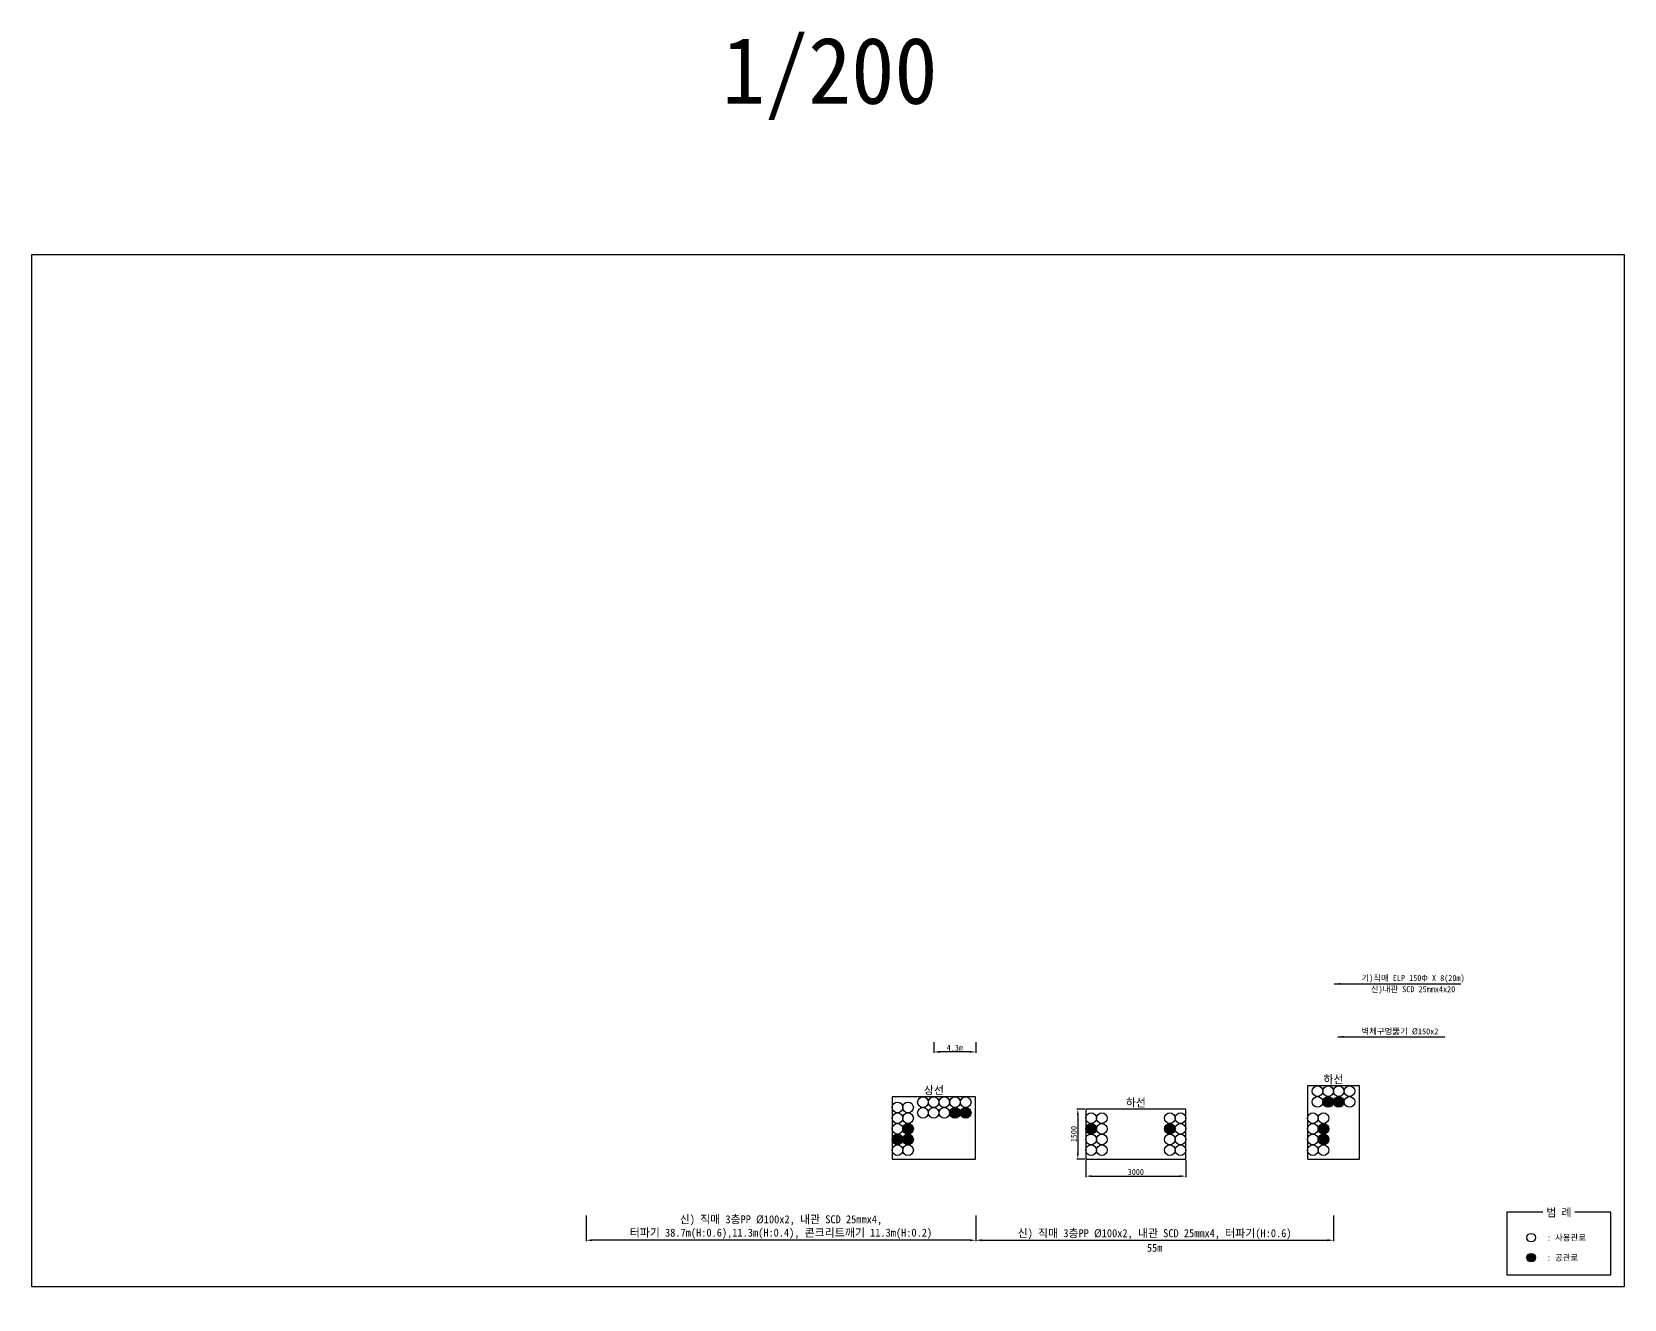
# Model space of a CAD drawing. Extents: x -179 to 159, y -6 to 158.
# Drawn here: x -178.5 to -19.3, y -5.6 to 121.1 of the extents above; entities that cross this region are included whole.
import ezdxf
from ezdxf.enums import TextEntityAlignment as Align

# ---------------------------------------------------------------- set-up
doc = ezdxf.new("R2010")
doc.units = 0
doc.header["$MEASUREMENT"] = 0
doc.layers.get('Defpoints').update_dxf_attribs({"linetype": 'CONTINUOUS'})
doc.layers.add('TX-PAPR', color=2, linetype='CONTINUOUS', plot=False)
for name, color, linetype in [('TZ-DIMS', 1, 'CONTINUOUS'), ('TZ-LEAL', 1, 'CONTINUOUS'), ('TZ-LEAT', 3, 'CONTINUOUS'), ('TZ-LINE', 7, 'CONTINUOUS'), ('TZ-TEX2', 3, 'CONTINUOUS'), ('TZ-TEXT', 6, 'CONTINUOUS')]:
    doc.layers.add(name, color=color, linetype=linetype)
doc.styles.get("Standard").update_dxf_attribs({"font": 'GulimChe.ttf'})
doc.dimstyles.new('D200', dxfattribs={"dimscale": 0.2, "dimtxt": 3, "dimasz": 3, "dimexe": 0.5, "dimexo": 0.5, "dimgap": 0.5, "dimtad": 1, "dimdec": 0, "dimzin": 1, "dimdsep": 46, "dimlunit": 6, "dimtxsty": 'Standard', "dimcen": 1, "dimclrd": 1, "dimclre": 1, "dimclrt": 3, "dimadec": 0, "dimazin": 0, "dimtfac": 1, "dimtdec": 0, "dimtix": 1, "dimtmove": 2, "dimatfit": 3, "dimfxl": 0, "dimtvp": 2, "dimlwd": -1, "dimlwe": -1, "dimarcsym": 0})

# ---------------------------------------------------------------- blocks, each defined once
blk = doc.blocks.new('*D8')
at = {"layer": 'Defpoints', "color": 0, "ltscale": 2}
for p in [(-73.17, 13.35), (-73.97, 8.35), (-73.17, 8.35)]:
    blk.add_point(p, dxfattribs=at)
at = {"layer": 'TZ-DIMS', "color": 1, "ltscale": 2}
for p, q in [((-73.27, 13.35), (-74.07, 13.35)), ((-73.97, 12.75), (-73.97, 8.95)), ((-73.27, 8.35), (-74.07, 8.35))]:
    blk.add_line(p, q, dxfattribs=at)
for points in [[(-74.07, 12.75), (-73.87, 12.75), (-73.97, 13.35)], [(-74.07, 8.95), (-73.87, 8.95), (-73.97, 8.35)]]:
    blk.add_solid(points, dxfattribs=at)
at = {"layer": 'TZ-DIMS', "color": 3, "ltscale": 2, "insert": (-74.37, 10.85), "char_height": 0.6, "attachment_point": 5, "rotation": 90}
blk.add_mtext('1500', dxfattribs=at)
blk = doc.blocks.new('*D9')
at = {"layer": 'Defpoints', "color": 0, "ltscale": 2}
for p in [(-73.17, 8.35), (-63.17, 8.35), (-63.17, 6.65)]:
    blk.add_point(p, dxfattribs=at)
at = {"layer": 'TZ-DIMS', "color": 1, "ltscale": 2}
for p, q in [((-73.17, 8.25), (-73.17, 6.55)), ((-63.17, 8.25), (-63.17, 6.55)), ((-72.57, 6.65), (-63.77, 6.65))]:
    blk.add_line(p, q, dxfattribs=at)
for points in [[(-72.57, 6.75), (-72.57, 6.55), (-73.17, 6.65)], [(-63.77, 6.75), (-63.77, 6.55), (-63.17, 6.65)]]:
    blk.add_solid(points, dxfattribs=at)
at = {"layer": 'TZ-DIMS', "color": 3, "ltscale": 2, "insert": (-68.17, 7.06), "char_height": 0.6, "attachment_point": 5}
blk.add_mtext('3000', dxfattribs=at)
blk = doc.blocks.new('*D10')
at = {"layer": 'Defpoints', "color": 0, "ltscale": 2}
for p in [(-88.36, 20.15), (-84.16, 20.15), (-88.36, 19.07)]:
    blk.add_point(p, dxfattribs=at)
at = {"layer": 'TZ-DIMS', "color": 1, "ltscale": 2}
for p, q in [((-88.36, 20.05), (-88.36, 18.97)), ((-84.16, 20.05), (-84.16, 18.97)), ((-84.76, 19.07), (-87.76, 19.07))]:
    blk.add_line(p, q, dxfattribs=at)
for points in [[(-87.76, 19.17), (-87.76, 18.97), (-88.36, 19.07)], [(-84.76, 19.17), (-84.76, 18.97), (-84.16, 19.07)]]:
    blk.add_solid(points, dxfattribs=at)
at = {"layer": 'TZ-DIMS', "color": 3, "ltscale": 2, "insert": (-86.26, 19.48), "char_height": 0.6, "width": 0.3945, "attachment_point": 5}
blk.add_mtext('4.3m', dxfattribs=at)
blk = doc.blocks.new('*D11')
at = {"layer": 'Defpoints', "color": 0, "ltscale": 2}
for p in [(-84.16, 2.82), (-48.41, 2.82), (-48.41, 0.24)]:
    blk.add_point(p, dxfattribs=at)
at = {"layer": 'TZ-TEXT', "color": 1, "ltscale": 2}
for p, q in [((-84.16, 2.72), (-84.16, 0.14)), ((-48.41, 2.72), (-48.41, 0.14)), ((-83.56, 0.24), (-49.01, 0.24))]:
    blk.add_line(p, q, dxfattribs=at)
for points in [[(-83.56, 0.34), (-83.56, 0.14), (-84.16, 0.24)], [(-49.01, 0.34), (-49.01, 0.14), (-48.41, 0.24)]]:
    blk.add_solid(points, dxfattribs=at)
at = {"layer": 'TZ-TEXT', "color": 3, "ltscale": 2, "insert": (-66.29, 0.84), "char_height": 0.8, "attachment_point": 5}
blk.add_mtext('{\\C6;신) 직매 3층PP Ø100x2, 내관 SCD 25mmx4, 터파기(H:0.6)}', dxfattribs=at)
blk = doc.blocks.new('*D12')
at = {"layer": 'Defpoints', "color": 0, "ltscale": 2}
for p in [(-123.13, 2.82), (-84.16, 2.82), (-123.13, 0.24)]:
    blk.add_point(p, dxfattribs=at)
at = {"layer": 'TZ-TEXT', "color": 1, "ltscale": 2}
for p, q in [((-123.13, 2.72), (-123.13, 0.14)), ((-84.16, 2.72), (-84.16, 0.14)), ((-84.76, 0.24), (-122.53, 0.24))]:
    blk.add_line(p, q, dxfattribs=at)
for points in [[(-122.53, 0.34), (-122.53, 0.14), (-123.13, 0.24)], [(-84.76, 0.34), (-84.76, 0.14), (-84.16, 0.24)]]:
    blk.add_solid(points, dxfattribs=at)
at = {"layer": 'TZ-TEXT', "color": 3, "ltscale": 2, "insert": (-103.65, 1.56), "char_height": 0.8, "attachment_point": 5}
blk.add_mtext('{\\C6;신) 직매 3층PP Ø100x2, 내관 SCD 25mmx4,\\P터파기 38.7m(H:0.6),11.3m(H:0.4), 콘크리트깨기 11.3m(H:0.2)}', dxfattribs=at)

msp = doc.modelspace()

# ---------------------------------------------------------------- hatches: boundary and pattern name
at = {"layer": 'TZ-LINE', "ltscale": 2}
h = msp.add_hatch(color=256, dxfattribs=at)
h.dxf.hatch_style = 1
h.paths.add_polyline_path([(-49.48, 14.07, 1), (-48.41, 14.07, 1)])
h = msp.add_hatch(color=256, dxfattribs=at)
h.dxf.hatch_style = 1
h.paths.add_polyline_path([(-48.41, 14.07, 1), (-47.34, 14.07, 1)])
h = msp.add_hatch(color=256, dxfattribs=at)
h.dxf.hatch_style = 1
h.paths.add_polyline_path([(-86.78, 12.98, 1), (-85.71, 12.98, 1)])
h = msp.add_hatch(color=256, dxfattribs=at)
h.dxf.hatch_style = 1
h.paths.add_polyline_path([(-85.71, 12.98, 1), (-84.65, 12.98, 1)])
h = msp.add_hatch(color=256, dxfattribs=at)
h.dxf.hatch_style = 1
h.paths.add_polyline_path([(-91.47, 11.38, 1), (-90.4, 11.38, 1)])
h = msp.add_hatch(color=256, dxfattribs=at)
h.dxf.hatch_style = 1
h.paths.add_polyline_path([(-73.17, 11.38, 1), (-72.1, 11.38, 1)])
h = msp.add_hatch(color=256, dxfattribs=at)
h.dxf.hatch_style = 1
h.paths.add_polyline_path([(-65.3, 11.38, 1), (-64.24, 11.38, 1)])
h = msp.add_hatch(color=256, dxfattribs=at)
h.dxf.hatch_style = 1
h.paths.add_polyline_path([(-49.94, 11.38, 1), (-48.87, 11.38, 1)])
h = msp.add_hatch(color=256, dxfattribs=at)
h.dxf.hatch_style = 1
h.paths.add_polyline_path([(-92.54, 10.32, 1), (-91.47, 10.32, 1)])
h = msp.add_hatch(color=256, dxfattribs=at)
h.dxf.hatch_style = 1
h.paths.add_polyline_path([(-91.47, 10.32, 1), (-90.4, 10.32, 1)])
h = msp.add_hatch(color=256, dxfattribs=at)
h.dxf.hatch_style = 1
h.paths.add_polyline_path([(-49.94, 10.32, 1), (-48.87, 10.32, 1)])
h = msp.add_hatch(color=256, dxfattribs=at)
h.dxf.hatch_style = 1
h.paths.add_polyline_path([(-29.07, -1.5, 1), (-28.22, -1.5, 1)])

# ---------------------------------------------------------------- linework, layer by layer
at = {"layer": 'TX-PAPR'}
msp.add_lwpolyline([(-178.54, 98.79), (-19.34, 98.79), (-19.34, -4.41), (-178.54, -4.41)], close=True, dxfattribs=at)
at = {"layer": 'TZ-LINE', "ltscale": 2, "elevation": 0.31}
for points in [[(-92.54, 8.35), (-84.19, 8.35), (-84.19, 14.58), (-92.54, 14.58)], [(-51, 8.35), (-45.82, 8.35), (-45.82, 15.67), (-51, 15.67)], [(-73.17, 8.35), (-63.17, 8.35), (-63.17, 13.35), (-73.17, 13.35)]]:
    msp.add_lwpolyline(points, close=True, dxfattribs=at)
msp.add_lwpolyline([(-27.46, 3.04), (-31.08, 3.04), (-31.08, -3.23), (-20.67, -3.23), (-20.67, 3.04), (-24.29, 3.04)], dxfattribs=at)
at = {"layer": 'TZ-LINE', "ltscale": 2}
for centre, radius in [((-89.45, 14.05, 0.31), 0.533), ((-88.38, 14.05, 0.31), 0.533), ((-87.31, 14.05, 0.31), 0.533), ((-86.25, 14.05, 0.31), 0.533), ((-85.18, 14.05, 0.31), 0.533), ((-50.01, 15.14, 0.31), 0.533), ((-50.01, 14.07, 0.31), 0.533), ((-48.94, 15.14, 0.31), 0.533), ((-48.94, 14.07, 0.31), 0.533), ((-47.88, 15.14, 0.31), 0.533), ((-47.88, 14.07, 0.31), 0.533), ((-46.81, 15.14, 0.31), 0.533), ((-46.81, 14.07, 0.31), 0.533), ((-92, 13.52, 0.31), 0.533), ((-92, 12.45, 0.31), 0.533), ((-90.94, 13.52, 0.31), 0.533), ((-90.94, 12.45, 0.31), 0.533), ((-89.45, 12.98, 0.31), 0.533), ((-88.38, 12.98, 0.31), 0.533), ((-87.31, 12.98, 0.31), 0.533), ((-86.25, 12.98, 0.31), 0.533), ((-85.18, 12.98, 0.31), 0.533), ((-72.64, 12.45, 0.31), 0.533), ((-71.57, 12.45, 0.31), 0.533), ((-64.77, 12.45, 0.31), 0.533), ((-63.7, 12.45, 0.31), 0.533), ((-50.47, 12.45, 0.31), 0.533), ((-49.4, 12.45, 0.31), 0.533), ((-92, 11.38, 0.31), 0.533), ((-90.94, 11.38, 0.31), 0.533), ((-72.64, 11.38, 0.31), 0.533), ((-71.57, 11.38, 0.31), 0.533), ((-64.77, 11.38, 0.31), 0.533), ((-63.7, 11.38, 0.31), 0.533), ((-50.47, 11.38, 0.31), 0.533), ((-49.4, 11.38, 0.31), 0.533), ((-92, 10.32, 0.31), 0.533), ((-92, 9.25, 0.31), 0.533), ((-90.94, 10.32, 0.31), 0.533), ((-90.94, 9.25, 0.31), 0.533), ((-72.64, 10.32, 0.31), 0.533), ((-72.64, 9.25, 0.31), 0.533), ((-71.57, 10.32, 0.31), 0.533), ((-71.57, 9.25, 0.31), 0.533), ((-64.77, 10.32, 0.31), 0.533), ((-64.77, 9.25, 0.31), 0.533), ((-63.7, 10.32, 0.31), 0.533), ((-63.7, 9.25, 0.31), 0.533), ((-50.47, 10.32, 0.31), 0.533), ((-50.47, 9.25, 0.31), 0.533), ((-49.4, 10.32, 0.31), 0.533), ((-49.4, 9.25, 0.31), 0.533), ((-28.64, 0.5, 0.31), 0.427), ((-28.64, -1.5, 0.31), 0.427)]:
    msp.add_circle(centre, radius, dxfattribs=at)

# ---------------------------------------------------------------- texts
at = {"layer": 'TZ-LEAT'}
msp.add_text('기)직매 ELP 150Φ X 8(20m)', height=0.6, dxfattribs=at).set_placement((-40.45, 26.43, 0.31), align=Align.MIDDLE)
at = {"layer": 'TZ-TEX2'}
for s, height, p in [('1/200', 6.667, (-98.77, 116.65)), ('하선', 0.8, (-48.41, 16.34, 0.31)), ('상선', 0.8, (-88.36, 15.25, 0.31)), ('하선', 0.8, (-68.17, 14.02, 0.31)), ('범 례', 0.8, (-25.87, 3.04, 0.31))]:
    msp.add_text(s, height=height, dxfattribs=at).set_placement(p, align=Align.MIDDLE)
for s, p in [(': 사용관로', (-27.07, 0.5, 0.31)), (': 공관로', (-27.07, -1.5, 0.31))]:
    msp.add_text(s, height=0.6, dxfattribs=at).set_placement(p, align=Align.MIDDLE_LEFT)
at = {"layer": 'TZ-TEXT'}
msp.add_text('신)내관 SCD 25mmx4x20', height=0.6, rotation=359.9482, dxfattribs=at).set_placement((-40.45, 25.31, 0.31), align=Align.MIDDLE)
msp.add_text('벽체구멍뚫기 Ø150x2', height=0.6, rotation=359.9482, dxfattribs=at).set_placement((-45.61, 21.13, 0.31), align=Align.MIDDLE_LEFT)
at = {"layer": 'TZ-TEXT', "ltscale": 2, "insert": (-66.29, -0.52, 0.31), "char_height": 0.8, "attachment_point": 5}
msp.add_mtext('55m', dxfattribs=at)

# ---------------------------------------------------------------- dimensions: what is measured, and where the dimension line sits
at = {"layer": 'TZ-DIMS', "ltscale": 2}
for base, p1, p2, text, picture, middle in [((-88.36, 19.07, 0.31), (-84.16, 20.15, 0.31), (-88.36, 20.15, 0.31), '<>.3m', '*D10', (-86.26, 19.48, 0.31)), ((-63.17, 6.65, 0.31), (-73.17, 8.35, 0.31), (-63.17, 8.35, 0.31), '3000', '*D9', (-68.17, 7.06, 0.31))]:
    dim = msp.add_linear_dim(base=base, p1=p1, p2=p2, text=text, dimstyle='D200', dxfattribs=at)
    dim.commit()
    dim.dimension.update_dxf_attribs({"geometry": picture, "text_midpoint": middle})
dim = msp.add_linear_dim(base=(-73.97, 8.35, 0.46), p1=(-73.17, 13.35, 0.46), p2=(-73.17, 8.35, 0.46), angle=90, text='1500', dimstyle='D200', dxfattribs=at)
dim.commit()
dim.dimension.update_dxf_attribs({"geometry": '*D8', "text_midpoint": (-74.37, 10.85, 0.46)})
at = {"layer": 'TZ-TEXT', "ltscale": 2}
for base, p2, text, picture, middle in [((-123.13, 0.24, 0.31), (-123.13, 2.82, 0.31), '{\\C6;신) 직매 3층PP Ø100x2, 내관 SCD 25mmx4,\\P터파기 38.7m(H:0.6),11.3m(H:0.4), 콘크리트깨기 11.3m(H:0.2)}', '*D12', (-103.65, 1.56, 0.31)), ((-48.41, 0.24, 0.31), (-48.41, 2.82, 0.31), '{\\C6;신) 직매 3층PP Ø100x2, 내관 SCD 25mmx4, 터파기(H:0.6)}', '*D11', (-66.29, 0.84, 0.31))]:
    dim = msp.add_linear_dim(base=base, p1=(-84.16, 2.82, 0.31), p2=p2, text=text, dimstyle='D200', override={"dimtxt": 4}, dxfattribs=at)
    dim.commit()
    dim.dimension.update_dxf_attribs({"geometry": picture, "text_midpoint": middle})

# ---------------------------------------------------------------- leaders
at = {"layer": 'TZ-LEAL'}
for points in [[(-48.33, 25.87, 0.31), (-35.69, 25.87)], [(-47.98, 20.58, 0.31), (-37.27, 20.58, 0)]]:
    msp.add_leader(points, dimstyle='D200', dxfattribs=at)

doc.saveas('drawing.dxf')
